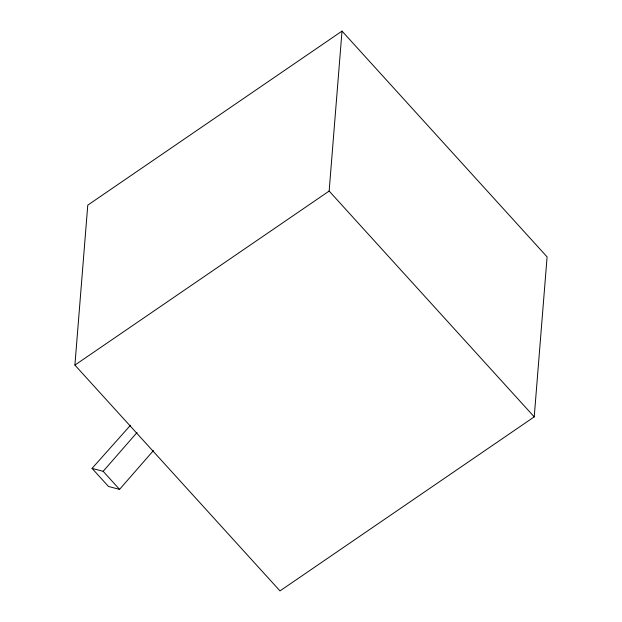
<?xml version="1.0" encoding="UTF-8"?>
<svg xmlns="http://www.w3.org/2000/svg" width="622" height="622" viewBox="0 0 622 622"><rect width="100%" height="100%" fill="white"/><g stroke="black" fill="none" stroke-linecap="round" stroke-linejoin="round"><path stroke-width="0.93" d="M74.904 365.098L87.772 205.136L342.014 31.1L547.096 256.902L534.228 416.864L279.986 590.9L74.904 365.098L329.147 191.063L342.014 31.1M130.534 425.207L92.064 468.389L103.159 471.313L137.034 432.508M92.064 468.389L108.477 486.458L119.564 489.382L153.447 450.569M329.147 191.063L534.228 416.864M103.159 471.313L119.564 489.382"/></g></svg>
